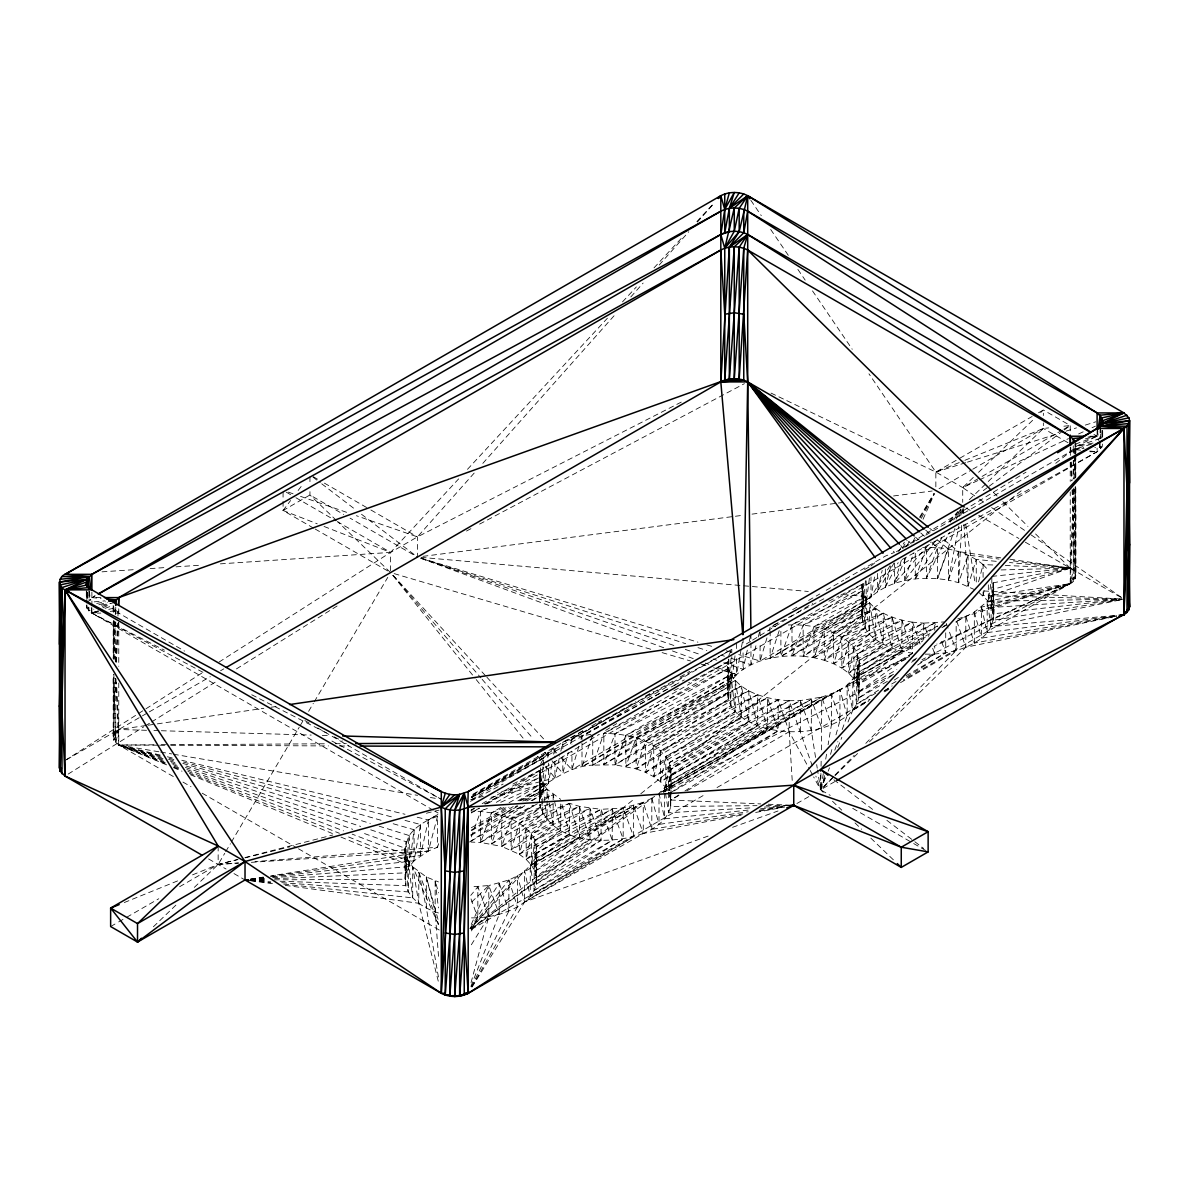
<?xml version="1.0" encoding="UTF-8"?>
<svg xmlns="http://www.w3.org/2000/svg" width="1189" height="1189" viewBox="0 0 1189 1189"><rect width="100%" height="100%" fill="white"/><g stroke="black" fill="none" stroke-linecap="round" stroke-linejoin="round"><path stroke-width="0.75" stroke-dasharray="5 3.75" d="M113.327 658.647L113.683 620.628M113.772 611.577L113.817 606.137L113.847 611.859M173.326 776.521L118.766 745.027L113.847 740.108L113.772 677.522M1075.361 486.673L1073.251 570.393L1070.234 583.636L903.254 680.034M1075.451 477.384L1075.688 455.119M1075.703 453.262L1075.792 443.973L1097.105 436.214L1100.122 438.488L1100.761 431.622M820.93 773.489L820.618 789.823L823.264 792.364M821.064 766.221L821.198 758.968M821.376 749.887L821.777 697.066L831.408 693.811L908.857 657.933M86.5 598.394L86.678 591.438M114.114 659.196L115.14 622.129M115.333 614.713L115.541 607.297M115.392 678.8L113.208 737.269L118.766 729.496L116.522 682.204M1073.741 488.159L1070.234 568.119C1077.219 570.988 1077.219 580.767 1070.234 583.636L921.965 659.687M1074.009 479.122L1074.707 455.61M1074.767 453.797L1075.034 444.76M438.459 912.974C424.755 908.604 410.309 900.162 405.761 885.656C405.999 869.337 402.06 850.64 409.269 835.57C416.12 825.315 427.832 820.484 438.042 814.376L428.426 819.934L415.823 816.888M542.927 766.846L539.434 801.624L540.505 767.752M728.649 659.122C730.091 676.303 721.619 697.497 735.248 711.646C743.928 720.593 755.669 725.662 767.559 728.768C794.222 734.698 824.631 732.469 847.148 715.763C854.341 709.818 859.989 701.064 859.097 691.389C858.28 674.876 863.942 654.039 848.708 642.164C832.032 628.387 809.427 624.121 788.292 624.998M862.976 583.323C862.575 602.229 856.273 627.287 875.699 639.474C886.518 647.217 899.493 651.245 912.543 653.207L912.543 622.174C891.75 619.083 863.467 609.006 861.966 584.379L840.445 595.288M1102.129 437.73L1102.352 430.923M471.453 917.893C490.136 917.849 509.546 913.479 524.617 901.975L643.264 833.474C655.243 828.391 667.668 819.934 670.715 806.469C670.269 791.904 672.736 776.803 669.303 762.61C657.16 739.484 627.792 733.717 603.849 733.405L592.746 765.121C563.66 766.504 542.868 788.619 518.538 801.386L547.103 789.228L560.718 799.394M925.191 654.143C944.898 654.44 965.587 650.368 981.534 638.166C999.771 624.507 993.068 599.122 992.652 579.578M1009.877 559.202L1070.234 568.119L993.246 589.224L991.121 595.54L987.182 601.575L991.121 626.588L1122.193 599.524L993.246 620.257L993.484 582.773L1070.234 568.119L1034.534 532.925M115.913 662.139L117.622 623.422M117.949 616.036L118.276 608.664M116.448 662.243L118.335 622.219M974.891 589.789L958.661 582.655L961.752 524.29M962.332 513.351L962.525 509.695M669.541 790.12L670.953 768.986L789.199 700.707L800.36 700.574L821.777 697.066L831.408 724.844L828.109 744.7M978.993 592.553L988.327 601.307L991.819 607.43L1122.148 599.271L993.484 613.806L991.819 607.43L993.484 582.773M87.243 598.825L87.793 591.409M274.451 879.845L405.048 879.221L409.269 835.57L379.157 826.177M543.076 765.077L543.655 757.988L553.628 747.955M731.072 658.23L727.579 693.009L614.995 764.839L592.746 765.121L592.746 735.902M865.458 580.633L861.966 615.426L803.14 656.224C779.954 654.678 754.465 658.528 736.615 674.579L582.001 766.875L582.001 741.312M89.086 598.052L89.948 590.755M274.674 878.671L406.222 872.8L409.269 866.603L414.084 829.744L392.742 823.62M546.643 766.206L543.655 789.02L540.609 795.218L531.334 801.327M547.787 757.423L548.471 752.161L471.647 795.53M735.01 655.823L731.8 680.39L728.753 686.603L603.849 764.438L603.849 733.405L727.579 661.976L730.863 705.716L636.13 768.867L614.995 764.839L614.995 733.806L728.277 668.411C737.165 692.414 766.281 699.325 789.199 700.707L812.28 765.85M869.397 578.24L866.187 602.808L863.14 609.006L791.993 655.808L791.993 624.775L861.966 584.379L862.664 621.847L814.004 657.71L803.14 656.224L803.14 625.191L862.664 590.814L865.25 628.119L824.274 660.252L814.004 657.71L814.004 626.677L865.25 597.086L869.635 634.049L833.652 663.744L824.274 660.252L824.274 629.204L869.635 603.016L875.699 639.474L841.871 668.099L833.652 663.744L833.652 632.711L875.699 608.441L883.249 644.215L848.708 673.197L841.871 668.099L841.871 637.066L883.249 613.182L892.077 648.168L853.94 678.889L857.432 685.013L859.097 691.389L896.848 669.6M983.095 591.959L983.095 595.615L1122.134 599.107L988.327 601.307L991.076 581.733M1055.728 463.294L1073.251 449.472L1075.153 446.826L1097.105 436.214L1097.863 430.968M823.323 773.578L820.618 789.823L830.249 795.382M825.716 759.132L826.92 751.924M272.712 877.735L409.269 866.603L414.084 860.791L420.534 824.482L404.364 820.232M525.048 800.732L543.655 789.02L548.471 783.194L552.335 761.421M553.628 754.153L554.921 746.9L554.921 754.198M741.133 649.164L736.615 674.579L731.8 680.39L592.746 765.121L728.753 686.603L728.753 659.211M741.446 647.351L743.066 638.285L743.066 645.582M874.539 577.022L871.002 596.982L866.187 602.808L780.891 656.491L780.891 627.287M405.048 879.221L405.048 848.188L406.222 841.767L369.422 829.387M770.145 630.869L770.145 658.245L871.002 596.982C891.795 578.657 921.995 575.744 948.391 580.128L958.869 525.924M960.965 515.09L962.02 509.665M983.095 595.615L984.21 590.19M270.616 876.412L420.534 855.53L428.426 819.934L437.552 816.204L437.552 847.237L428.426 850.967L414.084 860.791L272.593 876.858M559.261 758.359L554.921 777.933L497.597 792.662M560.836 751.24L562.813 742.337L569.249 738.681L471.661 794.965M723.804 662.674L743.066 669.318L747.792 647.96M749.382 640.841L750.556 635.506M894.128 562.813L877.452 591.721L882.179 570.363M146.529 730.299L118.766 729.496L113.847 740.108L113.847 674.148L115.749 742.753L118.766 729.496L146.306 725.483M437.552 816.204L428.426 850.967L270.706 875.921M551.978 760.737L562.813 773.37L568.283 752.518M570.571 743.838L571.939 738.622L635.892 701.688M731.547 658.483L750.958 664.755L756.427 643.903M758.255 636.947L760.068 629.992L760.068 635.476M885.344 568.907L885.344 587.173L890.814 566.306M978.547 581.867L983.095 564.582C966.419 550.804 943.813 546.524 922.679 547.416M471.052 982.604L488.798 916.6L488.798 885.552L508.877 880.023L517.423 875.862L643.264 802.426L655.094 796.585M824.586 775.644L820.618 789.823L835.064 781.47M830.531 754.361L832.018 749.055M835.986 734.876L839.939 720.683L839.939 689.65L922.501 641.213M438.607 843.685L437.552 847.237L255.026 861.579M578.82 746.514L571.939 769.655L560.673 757.423M580.945 739.395L582.001 735.842L731.8 649.357L731.8 654.842M766.964 637.899L760.068 661.025L738.77 654.574M769.09 630.779L770.145 627.212M901.351 560.301L894.455 583.442L931.032 541.991M963.922 524.26L968.039 586.147L976.258 559.484L996.531 561.342M592.181 735.813L582.001 766.875L731.8 680.39L731.8 656.655M779.196 630.646L770.145 658.245L866.187 602.808L866.187 580.901M935.342 541.158L904.532 580.663L913.583 553.048M815.55 757.393L811.329 730.388L800.36 700.574L670.715 775.421L668.59 781.753L664.651 787.787L659.003 793.345L659.003 824.378L748.223 811.775M937.006 539.613L948.391 549.095L948.391 580.128L958.661 582.655L968.039 555.114L999.057 559.068M931.938 542.734L937.526 547.594L937.526 578.642L954.916 528.525M959.122 516.427L961.515 509.501M915.277 553.346L915.277 578.909L926.38 547.193L926.38 578.226L949.506 532.3M824.943 777.755L820.618 789.823L813.648 776.907M834.812 750.2L837.888 741.594M842.213 729.541L847.148 715.763L847.148 684.73C854.341 678.785 859.989 670.031 859.097 660.356L923.585 623.125L943.888 621.966M948.391 580.128L958.661 551.622L941.316 537.681M471.32 836.922L480.609 811.403L485.305 808.683M926.38 578.226L937.526 547.594M937.526 578.642L948.391 549.095M470.874 986.439L499.246 914.311L499.246 883.278L469.179 929.679M825.419 777.963L820.618 789.823L815.862 776.12M828.153 771.185L829.521 767.797M837.74 747.465L841.842 737.299M847.995 722.065L852.795 710.205L852.795 679.172L929.129 635.089M905.75 558.102L894.455 583.442L894.455 563.363M913.271 541.218L914.772 537.829M923.05 519.251L934.331 493.911M471.23 924.462L488.798 885.552L471.453 886.86M471.483 930.942L477.844 917.819L477.844 886.786L470.77 895.391M540.609 764.185L543.655 757.988L471.305 797.685M728.753 655.555L731.8 649.357L571.939 738.622L562.813 742.337L562.813 749.65M471.439 986.721L508.877 911.056L508.877 880.023L471.572 926.959M956.119 519.177L961.069 509.338M885.344 587.173L898.185 562.605M906.746 546.227L910.165 539.672M921.297 518.374L934.123 493.807M471.825 986.9L517.423 906.895L517.423 875.862L470.636 928.46M902.481 548.352L907.103 540.326M920.078 517.839L933.989 493.747M194.357 887.366L218.152 864.462L224.751 853.301M225.687 851.71L230.398 843.729M231.335 842.139L299.182 727.296M300.133 725.691L302.957 720.906M308.605 711.349L313.316 703.368M314.268 701.778L387.763 577.364M890.071 565.682L871.002 596.982L760.068 661.025L760.068 642.773M898.646 551.592L904.368 542.199M919.632 517.141L933.93 493.658M471.349 944.765L488.798 916.6L477.844 886.786M472.063 987.004L524.617 901.975C531.81 896.03 537.458 887.276 536.566 877.601C534.827 863.288 540.936 846.598 531.409 834.069C516.918 816.62 492.766 811.374 471.052 811.047M915.277 578.909L942.535 537.056M953.637 520.009L960.697 509.145M1075.792 487.951L1075.792 575.877L1070.234 583.636L934.078 646.326M313.569 528.109L283.071 510.497L290.606 500.51M298.127 490.507L302.422 484.8M950.174 522.149L958.156 511.909M949.312 521.258L957.844 511.582M474.188 473.073L417.458 536.878L390.587 552.395L216.844 663.462M482.823 463.368L616.006 313.584M630.809 296.938L643.13 283.071M659.167 265.043L688.758 231.751M697.393 222.046L713.43 204.018M390.587 570.735L390.587 552.395L458.657 478.87M467.47 469.343L607.386 318.221M622.516 301.887L636.368 286.921M654.024 267.852L683.006 236.537M696.873 221.57L713.266 203.869M470.681 928.55L524.617 870.942C531.81 864.983 537.458 856.243 536.566 846.568L601.054 809.337L623.185 807.97L643.264 802.426L651.81 829.313L742.798 813.945M833.534 776.551L820.618 789.823L817.527 770.011M834.827 775.228L854.192 755.327M865.8 743.378L956.164 650.517L956.164 621.312M86.975 602.526L95.105 595.748L88.878 599.88M487.475 803.705L1097.105 451.731L1102.025 446.826L1102.679 443.973L1099.216 444.627M1075.153 486.94L1075.153 578.716L1070.234 583.636L936.709 644.141M957.725 620.717L974.326 612.067L987.182 601.575L1070.234 583.636L1075.153 573.039L1075.569 487.653M857.581 753.529L820.618 789.823L820.618 769.64M869.456 741.862L965.795 647.262L1116.709 616.17M153.381 926.796L177.176 903.893M973.301 477.413L962.718 487.594L962.718 502.353M978.577 472.33L1034.103 418.9M1040.702 412.538L1043.348 409.997L1070.234 425.513L1070.234 434.743M969.332 499.692L1043.348 428.471L1048.728 427.877M471.647 902.05L488.798 885.552L499.246 914.311M871.002 565.949L877.452 560.688M471.082 928.921L635.015 798.354M640.812 793.732L1023.803 488.709M902.094 559.514L1097.105 451.731L1102.025 446.826L1094.831 447.48M983.333 490.611L987.762 487.297M989.233 486.197L1062.862 431.027M1064.333 429.928L1070.234 425.513L1061.272 426.494M539.791 804.849C552.082 845.022 610.447 845.394 643.264 833.474L643.264 802.426L471.171 929.025L654.678 796.303M863.14 583.457L863.14 609.006L780.891 656.491L791.993 624.775L862.664 590.814L862.664 621.847L803.14 656.224L814.004 626.677L869.635 603.016L869.635 634.049L824.274 660.252L833.652 632.711L883.249 613.182L883.249 644.215L841.871 668.099L848.708 642.164L901.946 620.153L912.543 653.207L859.097 691.389L858.859 666.806L934.747 622.991L936.575 627.955M533.4 805.815L480.609 842.436L471.052 842.08M891.973 675.486L858.859 697.839L856.734 673.137L937.764 626.35M911.547 662.288L916.065 659.241M670.834 792.632L767.559 728.768L767.559 697.735L660.564 750.794L653.742 776.729L660.564 781.827L665.795 787.519L669.303 793.643M469.462 842.02L525.152 805.399M678.726 794.995L670.953 800.019L669.704 795.233M684.938 790.982L778.156 730.789L778.156 699.756L665.795 756.486L660.564 781.827L757.69 725.751L757.69 694.718L653.742 745.696L645.508 772.36L653.742 776.729L748.862 721.812L748.862 690.764L645.508 741.327L636.13 768.867L645.508 772.36L741.312 717.056L741.312 686.023L636.13 737.834L625.86 766.34L730.863 705.716L730.863 674.683L614.995 733.806L603.849 764.438L727.579 693.009L727.579 661.976L688.594 682.828M878.582 690.125L856.734 704.17L852.795 679.172L923.823 639.608M894.187 680.093L898.869 677.091M917.596 665.052L934.747 654.024L934.747 646.712M65.023 760.544L137.017 714.5M138.578 713.504L204.33 671.473M470.77 834.901L517.289 805.607M68.159 774.084L143.661 726.91M145.236 725.929L149.948 722.971M151.523 721.991L217.572 680.702M236.448 668.902L337.111 605.989M909.674 656.387L847.148 684.73L852.795 710.205L870.11 699.504M884.289 690.735L892.166 685.875M906.345 677.121L945.716 652.791L945.716 632.711M479.241 808.044L471.334 812.904L479.435 808.342M485.558 804.165L599.33 734.267M605.662 730.388L616.719 723.596M746.291 643.977L751.032 641.064M752.622 640.098L812.667 603.209M896.417 551.755L1026.003 472.152M471.26 830.1L509.07 807.123M283.071 501.327L283.071 510.497L309.957 494.981L343.651 514.436M66.614 759.608L147.674 712.82M149.279 711.899L210.29 676.675M220.589 670.715L223.8 668.872M110.636 926.543L117.057 922.827M118.662 921.906L125.083 918.205M126.688 917.269L158.776 898.75M179.643 886.697L218.152 864.462L237.859 859.409M771.007 393.083L935.847 472.063L958.304 459.103M959.909 458.166L1032.126 416.477M1038.532 412.776L1043.348 409.997L1043.348 415.541M939.057 488.679L971.145 470.16M972.751 469.224L1043.348 428.471L1070.234 443.987M1062.208 430.15L962.718 487.594L935.847 472.063L868.951 373.807M1063.813 429.229L1070.234 425.513M570.794 737.73L585.151 729.452M792.587 609.689L797.388 606.91M808.594 600.445L819.801 593.965M826.206 590.264L843.818 580.098M845.424 579.177L885.344 556.125L894.455 552.409L892.047 549.615M471.305 796.719L548.471 752.161L548.471 755.818M645.478 696.159L653.474 691.537M471.394 797.477L673.673 680.688M680.093 676.972L689.739 671.413M904.859 547.208L914.504 541.649M916.11 540.727L919.32 538.87M925.741 535.154L1070.234 451.731L1077.397 451.731M471.632 799.558L543.655 757.988L543.655 765.285M778.156 622.59L771.75 626.291L825.612 597.844M471.052 810.066L474.233 808.238M482.184 803.645L539.434 770.591L542.719 814.331L501.743 846.449L480.609 842.436L480.609 811.403L487.327 808.357M496.274 802.352L540.148 777.026L542.719 783.298L547.103 789.228L553.167 825.686L519.355 854.311L501.743 846.449L501.743 815.416L518.954 805.488M501.089 807.346L491.473 812.89L480.609 842.436L540.148 808.059L540.148 804.418L540.148 808.059L491.473 843.922L491.473 812.89L504.968 807.153M509.085 802.724L542.719 783.298L545.023 802.664M471.305 827.752L506.677 807.331M517.928 800.836L548.471 783.194L548.471 763.115M471.632 830.606L513.247 806.573M522.848 801.029L543.655 789.02L543.655 767.113M526.772 800.97L547.103 789.228L547.103 820.261L511.121 849.957L511.121 818.909L537.591 803.63M471.022 835.406L523.219 805.265M531.126 800.702L540.609 795.218L540.609 767.841M471.052 841.099L533.073 805.295M543.819 800.034L553.167 794.638L560.718 830.427L526.177 859.409L519.355 854.311L519.355 823.278L552.766 803.987M741.163 815.164L643.264 833.474L633.633 805.696L530.264 865.369L534.203 890.383L612.231 840.237L601.054 809.337L579.415 806.365L569.546 803.333L526.177 828.376L519.355 854.311L560.718 830.427L560.718 803.051M941.851 627.747L946.622 624.998M956.179 621.773L965.795 616.229L1070.234 583.636L1073.251 515.417L1072.047 489.942M651.81 829.313L651.81 798.28L655.02 796.422M663.061 791.785L839.939 689.65L847.148 715.763M674.104 790.863L778.156 730.789L767.559 697.735L665.795 756.486L665.795 787.519L767.559 728.768L757.69 694.718L660.564 750.794L660.564 781.827L748.862 721.812L741.312 686.023L645.508 741.327L645.508 772.36L735.248 711.646L735.248 680.613L625.86 735.307L614.995 764.839L728.277 699.444L728.277 668.411L603.849 733.405M912.543 653.207L857.432 685.013L857.432 653.98L912.543 622.174L923.585 623.125L928.55 636.858M678.934 795.411L670.953 800.019L760.752 803.913M686.93 790.789L789.199 731.74L789.199 700.707L669.303 762.61L665.795 787.519L757.69 725.751L748.862 690.764L653.742 745.696L653.742 776.729L741.312 717.056L735.248 680.613L636.13 737.834L636.13 768.867L735.248 711.646L730.863 674.683L625.86 735.307L625.86 766.34L728.277 699.444L727.579 661.976M912.572 660.519L917.299 657.785M887.321 681.401L858.859 697.839L858.859 666.806L937.526 626.009M920.524 662.243L934.747 654.024L932.265 647.158M875.803 693.157L856.734 704.17L856.734 673.137L931.715 632.682M891.691 683.987L896.461 681.238M905.988 675.724L945.716 652.791L940.841 639.548M471.394 929.382L705.79 794.044M717.026 787.564L869.545 699.504M883.992 691.166L890.412 687.45M852.795 710.205L868.698 701.02M884.601 691.835L889.372 689.085M900.504 682.649L956.164 650.517L948.792 630.215M796.912 803.511L809.56 796.199M839.939 689.65L660.608 792.424L831.408 693.811L839.939 720.683M570.854 737.774L585.345 729.541M591.78 725.87L596.61 723.135M598.216 722.213L601.441 720.385M864.596 569.561L869.397 566.856M643.264 802.426L530.264 865.369L530.264 896.417L633.633 836.729L633.633 805.696L534.203 859.35L534.203 890.383L623.185 839.003L623.185 807.97L536.328 853.018L536.328 884.051L612.231 840.237L612.231 809.189L536.566 846.568L534.916 871.225L536.566 877.601L601.054 840.37L601.054 809.337L534.916 840.192L531.409 865.102L534.916 871.225L590.012 839.419L590.012 808.371L531.409 834.069L526.177 859.409L531.409 865.102L579.415 837.398L579.415 806.365L526.177 828.376L526.177 859.409L569.546 834.366L569.546 803.333L519.355 823.278L511.121 849.957L553.167 825.686L553.167 794.638L541.158 799.498M471.424 797.537L668.069 688.862M674.564 685.265L684.314 679.87M675.545 684.671L582.001 735.842L571.939 738.622L571.939 744.091M943.13 626.514L946.385 624.76M670.715 775.421L811.329 699.355L821.777 728.114M673.97 690.646L678.845 688.03M466.504 531.037L473.044 527.574M479.583 524.111L744.433 383.646M470.458 801.327L503.096 784.056M663.328 792.364L893.965 674.059M681.252 402.12L417.458 536.878L356.373 515.714M828.867 601.144L838.795 596.12M512.964 784.012L539.434 770.591L540.044 802.709M86.321 605.364L86.975 608.203L91.895 613.123L96.606 610.849M102.878 607.817L110.711 604.042M471.112 810.199L474.396 808.624M484.265 803.883L540.148 777.026L540.148 802.59M977.834 480.594L962.718 487.594L977.938 498.117M979.513 479.806L1068.554 438.607M1078.631 433.94L1085.349 430.834M1092.067 427.713L1095.426 426.167M500.762 802.278L542.719 783.298L542.719 814.331L491.473 843.922L501.743 815.416L525.746 805.726M935.847 486.836L935.847 472.063L963.149 460.99M964.859 460.306L1043.348 428.471L1043.348 422.927M124.295 902.54L178.9 880.38M192.559 874.851L218.152 864.462L237.904 859.602M548.753 804.106L511.121 818.909L501.743 846.449L547.103 820.261L545.231 804.418M91.241 607.638L91.895 613.123L98.449 610.73M105.004 608.352L113.208 605.364L113.208 612.692M708.109 836.075L524.617 901.975L517.423 875.862M732.587 827.291L778.022 810.987M957.769 618.934L965.795 616.229L974.326 643.1L1116.679 616.065M88.595 607.148L88.878 610.849L93.872 609.184M102.195 606.405L113.847 602.526M1100.122 438.488L1075.153 446.826L1075.198 452.385M935.847 472.063L965.736 462.67M967.489 462.12L1058.923 433.391M1065.953 431.176L1076.506 427.862M1085.304 425.097L1095.857 421.783M974.326 643.1L974.326 612.067L1070.234 583.636L1070.234 491.949M98.821 604.77L107.292 602.318M1073.355 453.083L1073.251 449.472L1091.874 444.077M1116.679 615.872L981.534 638.166L981.534 607.133L1070.234 583.636L991.121 595.54L991.121 626.588L1120.291 615.01M245.023 857.566L332.801 835.005M470.725 799.573L483.269 796.348M245.083 857.849L289.953 846.806M426.39 813.231L438.964 810.14M491.027 797.329L548.471 783.194M91.895 607.742L91.895 613.123L98.657 611.607M108.779 609.333L113.847 608.203L118.766 613.123L184.563 651.096M1085.289 438.875L1097.105 436.214L1093.984 434.208M101.303 605.171L110.265 603.284M1093.063 443.036L1075.153 446.826L1075.792 443.973L1075.792 453.143M755.669 812.459L784.681 807.034M96.71 603.418L105.36 601.812M1080.593 450.17L1073.251 449.472L1083.64 447.525M759.177 811.18L784.651 806.87M771.943 626.93L775.525 626.335M590.963 734.371L582.001 735.842L582.001 739.484M250.522 879.117L263.363 877.081M148.149 725.216L155.491 724.131M157.334 723.863L263.824 708.302M271.166 707.232L278.508 706.162M759.147 810.229L784.636 806.618M250.507 879.221L263.304 877.437M981.534 607.133L987.182 632.607L1116.694 615.634M422.972 556.348L742.828 515.298M752.028 514.124L836.58 503.274M838.423 503.036L843.937 502.323M893.563 495.962L932.161 491.012M250.537 879.355L263.408 877.898M991.819 576.397L1070.234 568.119L1010.011 560.465M659.003 793.345L664.651 818.82L751.329 809.768M760.544 808.802L784.532 806.291M1087.935 437.091L1097.105 436.214L1093.895 434.371M433.286 810.214L91.895 613.123L99.237 612.424M110.25 611.369L115.749 610.849M1073.251 449.472L1084.041 448.476M94.169 601.857L104.959 600.861M250.567 879.533L265.325 878.329M218.152 846.003L218.152 864.462L238.424 862.872M102.016 571.835L133.465 569.709M150.111 568.595L166.757 567.465M176.002 566.841L200.049 565.221M220.396 563.854L390.587 552.395L337.631 521.822M218.152 864.462L238.439 863.169M251.355 862.337L428.426 850.967L428.426 819.934M665.498 793.152L668.59 812.786L753.261 807.747M764.304 807.093L784.547 805.889M250.582 879.741L265.415 879.072M1001.064 569.932L1070.234 568.119L991.121 595.54L993.246 620.257M669.496 792.35L670.715 806.469L757.021 805.666M766.206 805.592L791.904 805.354M153.931 744.804L118.766 745.027L115.749 676.794L115.749 742.753M161.332 744.76L168.719 744.715M170.577 744.715L327.837 743.764M335.239 743.72L346.341 743.645M250.552 879.964L267.094 879.875M1089.941 436.214L1097.105 436.214M1089.941 451.731L1097.105 451.731L1097.105 448.164M100.857 597.606L91.895 597.606L101.065 598.483M202.918 672.29L91.895 613.123L100.857 613.123M115.184 613.123L118.766 613.123M157.751 745.191L118.766 745.027L118.766 683.066M159.608 745.191L168.883 745.235M170.74 745.25L328.491 745.919M339.623 745.979L348.912 746.008M153.931 730.522L159.475 730.685M161.332 730.73L311.191 735.07M322.293 735.382L329.695 735.605M250.567 880.187L267.198 880.767M280.128 881.227L405.761 885.656L405.048 848.188L361.411 832.449M983.095 577.364L983.095 564.582L994.212 565.028M1005.344 565.488L1070.234 568.119L1009.431 562.531M768.094 804.225L791.919 805.25M983.645 590.948L1122.134 599.048M250.537 880.38L270.72 881.866M281.734 882.669L408.332 891.928L408.332 860.881L405.761 854.609L352.167 834.143M421.159 557.373L808.312 591.468M843.343 594.559L871.002 596.982L871.002 576.903M1089.763 451.032L1097.105 451.731M250.552 880.573L270.824 882.728M283.725 884.111L412.717 897.858L412.717 866.811L408.332 860.881L346.296 836.06M250.507 880.722L272.459 883.665M285.271 885.374L418.781 903.268L438.592 982.5M1000.722 557.849L958.661 551.622L958.661 582.655M158.865 751.775L118.766 745.027L166.623 764.854M160.678 752.072L171.617 753.915M173.431 754.227L417.607 795.337M430.373 797.492L437.656 798.711M160.173 755.045L118.766 745.027L167.04 764.334M167.381 756.784L174.575 758.523M181.783 760.261L405.018 814.272M160.084 755.907L118.766 745.027L167.173 763.501M169.061 758.27L176.254 760.157M183.433 762.045L393.589 817.393M161.466 757.274L118.766 745.027L164.156 761.376M168.585 759.31L175.704 761.361M182.809 763.397L382.055 820.559M394.139 573.618L651.438 649.462M662.08 652.612L690.482 660.98M701.124 664.116L706.444 665.677M713.549 667.772L736.615 674.579L736.615 656.313M421.01 558.131L697.943 642.179M706.816 644.869L713.92 647.024M726.345 650.799L731.666 652.419M340.946 837.071L412.717 866.811L426.331 876.977L438.459 881.926M163.056 758.82L118.766 745.027L164.35 760.366M170.146 761.034L177.22 763.234M186.079 765.998L370.299 823.427M663.759 647.752L420.936 558.325L685.667 643.665M698.017 647.663L706.846 650.502M720.965 655.065L724.487 656.209M171.35 762.714L178.365 765.077M185.38 767.44L360.653 826.429M420.965 558.265L676.541 646.385M685.295 649.402L699.295 654.218M713.296 659.048L716.804 660.267M288.318 492.127L293.549 493.94M300.535 496.363L347.649 512.682M172.881 764.527L178.127 766.415M186.851 769.551L352.672 829.313M672.439 650.948L693.246 658.602M705.389 663.076L708.867 664.354M717.532 667.549L736.615 674.579L571.939 769.655L571.939 751.403M174.099 766.147L181.01 768.793M187.921 771.423L343.517 830.843M283.071 510.497L317.21 523.799M324.032 526.459L390.587 552.395M173.921 767.083L180.817 769.848M189.437 773.296L339.4 833.296M173.46 767.678L182.006 771.215M190.552 774.767L332.4 833.534M91.895 613.123L164.409 650.16M251.756 694.762L327.584 733.494M334.168 736.853L342.417 741.059M331.909 741.029L441.297 799.335L317.745 727.995M965.914 507.896L970.744 510.69M978.681 515.268L1018.884 538.483M1025.304 542.184L1123.977 599.152M313.168 476.655L317.983 479.435M324.404 483.135L369.333 509.085M370.923 510.007L417.458 536.878L417.458 557.061L350.071 518.151M852.721 808.342L912.082 842.629M913.687 843.551L926.528 850.967M286.281 492.172L294.307 496.809M295.912 497.73L336.026 520.886M315.174 529.031L390.587 572.578L337.721 521.689M304.904 720.579L311.325 724.294M434.892 811.151L438.087 812.994M182.957 782.08L190.983 786.717M202.204 793.197L296.878 847.846M298.484 848.783L441.297 931.225M208.58 858.934L226.059 869.025M233.965 873.588L245.023 879.979M979.454 499.172L984.016 502.323M991.626 507.584L1025.096 530.74M1031.175 534.946L1122.461 598.097M833.875 779.776L873.647 810.199M886.89 820.336L913.405 840.623M914.876 841.753L923.719 848.5M312.9 477.057L320.257 482.689M321.743 483.819L355.615 509.724M361.501 514.243L417.458 557.061M929.753 528.377L932.652 530.695M925.622 530.116L928.46 532.494M920.776 532.984L924.968 536.64M915.56 537.175L918.265 539.672M832.523 801.267L841.767 810.17M854.995 822.892L861.594 829.253M870.853 838.156L894.648 861.044M336.398 520.425L309.957 494.981L309.957 491.31M993.558 492.499L997.526 496.422M1002.817 501.624L1027.935 526.4M908.678 541.337L911.324 543.953M900.742 545.573L903.268 548.278M983.095 564.582L988.327 570.274M393.083 575.298L485.632 675.872M486.881 677.225L544.413 739.751M553.167 749.263L559.424 756.055M392.994 575.387L480.921 677.893M482.125 679.291L532.702 738.265M544.755 752.31L550.775 759.34M392.905 575.461L475.065 678.146M476.224 679.588L523.68 738.889M537.562 756.249L544.503 764.913M545.662 766.37L554.921 777.933L554.921 756.026M750.839 200.302L761.287 215.655M770.695 229.477L788.47 255.576M797.878 269.398L805.191 280.143M812.503 290.889L852.231 349.239M669.303 789.986L669.303 762.61L778.156 699.756L789.199 731.74L809.278 768.852M810.155 770.457L812.771 775.302M438.295 924.447L412.717 866.811L418.781 903.268L418.781 872.236L438.652 924.284M946.325 623.452L948.168 628.535M471.022 898.929L477.844 917.819M956.759 621.223L965.795 647.262L965.795 616.229M499.246 883.278L508.877 911.056M920.108 644.052L912.543 622.174L853.94 647.856L848.708 673.197L853.94 678.889L901.946 651.186L901.946 620.153L853.94 647.856L853.94 678.889L857.432 653.98L923.585 623.125L923.585 641.376M508.877 880.023L517.423 906.895M569.546 803.333L579.415 837.398L534.916 871.225L534.916 840.192L590.012 808.371L601.054 840.37L536.328 884.051L534.203 859.35L623.185 807.97L633.633 836.729L524.617 901.975L524.617 870.942L530.264 896.417L623.185 839.003L612.231 809.189L536.328 853.018L536.566 877.601L590.012 839.419L579.415 806.365L531.409 834.069L531.409 865.102L569.546 834.366L561.594 802.887M438.518 956.328L435.159 911.963L435.159 880.93L438.622 892.85M974.326 612.067L981.534 638.166M651.81 798.28L659.003 824.378M438.429 976.972L426.331 908.01L426.331 876.977L438.399 920.732M426.331 876.977L435.159 911.963M418.781 872.236L426.331 908.01M963.001 507.852L964.16 515.03M965.602 524.022L975.114 583.323M665.216 791.354L664.651 787.787L821.777 697.066L668.59 781.753L668.59 790.878M816.68 764.601L817.244 768.198M1097.358 430.21L1098.874 440.718M1099.126 442.471L1100.122 449.472L1100.122 440.51M435.159 880.93L438.444 907.876M408.332 860.881L412.717 897.858M89.309 591.215L90.379 600.341M1100.286 427.906L1101.237 438.221M669.348 790.581L668.59 781.753L811.329 699.355L811.329 730.388M87.51 592.33L88.06 599.732M405.761 854.609L408.332 891.928M962.956 509.695L963.209 513.336M789.199 731.74L792.275 781.411M1070.234 451.731L1070.397 455.372M1070.754 462.655L1071.616 480.846M1070.724 447.287L1071.051 454.659M1071.378 462.031L1072.181 480.475M1072.597 489.69L1073.251 504.448L1075.792 509.932L1075.792 575.877M1102.248 430.359L1102.456 437.166M1073.578 460.321L1074.113 478.409M1074.44 489.259L1075.153 512.771L1073.251 515.417L1075.153 578.716M113.847 608.203L113.951 611.904M114.218 621.178L115.333 661.961M86.544 590.784L86.842 602.972M86.886 604.725L86.975 608.203L86.975 604.621M405.048 848.188L405.761 885.656M1075.287 459.816L1075.451 476.521M993.246 589.224L993.484 613.806M113.223 607.178L113.267 612.603M113.356 621.654L113.698 657.859M113.267 678.547L113.847 740.108M1102.679 431.444L1102.679 436.824M1102.025 430.403L1102.025 437.552M1100.122 427.981L1100.122 438.726M1097.105 430.255L1097.105 439.202M1075.792 454.971L1075.792 476.952M1075.153 441.134L1075.153 454.153M1075.153 455.788L1075.153 477.963M1073.251 445.816L1073.251 453.143M1073.251 460.455L1073.251 478.795M1073.251 489.764L1073.251 581.362M1070.234 447.361L1070.234 455.446M1070.234 462.224L1070.234 481.456M991.819 578.226L991.819 607.43M988.327 584.884L988.327 601.307M987.182 601.575L987.182 632.607M976.258 559.484L976.258 583.219M968.039 555.114L968.039 586.147M934.747 630.289L934.747 622.991L859.097 660.356L857.432 685.013L901.946 651.186L892.077 617.121L841.871 637.066L833.652 663.744L875.699 639.474L875.699 608.441L824.274 629.204L814.004 657.71L865.25 628.119L865.25 597.086L803.14 625.191L791.993 655.808L861.966 615.426L861.966 584.379M904.532 558.756L904.532 580.663M877.452 573.47L877.452 591.721M831.408 724.844L831.408 693.811L664.651 787.787L664.651 791.443M800.36 731.607L800.36 700.574L670.953 768.986L670.715 806.469M750.958 633.722L750.958 641.02M750.958 642.848L750.958 664.755M743.066 652.88L743.066 669.318M736.615 643.546L736.615 649.016M668.59 792.706L668.59 812.786M664.651 793.271L664.651 818.82M562.813 756.947L562.813 773.37M539.434 770.591L539.434 801.624M420.534 824.482L420.534 855.53M414.084 829.744L414.084 860.791M409.269 835.57L409.269 866.603M406.222 841.767L406.222 872.8M309.957 476.64L309.957 483.982M283.071 492.157L283.071 499.499M118.766 608.753L118.766 616.184M118.766 622.412L118.766 666.345M115.749 607.207L115.749 614.535M115.749 621.832L115.749 662.154M113.847 620.836L113.847 659.315M113.208 621.847L113.208 658.483M113.208 678.637L113.208 737.269M91.895 592.226L91.895 605.959M88.878 590.918L88.878 598.32M88.878 607.267L88.878 610.849M86.975 591.78L86.975 602.823M86.321 591.037L86.321 598.201M115.749 731.77L113.847 734.416L118.766 729.496L115.749 731.77M892.077 617.121L848.708 642.164L848.708 673.197L892.077 648.168L892.077 617.121"/><path stroke-width="1.5" d="M742.739 634.584L720.816 381.907L720.816 195.695C729.08 191.444 739.439 191.444 747.703 195.695L1123.977 412.94L1128.896 417.859L1129.55 420.698L1129.55 606.91L1127.009 612.394L836.67 780.549M444.879 993.305L441.297 993.305L245.023 861.52L218.152 846.003L110.636 908.069L110.636 926.543L137.523 942.06L245.023 879.979L441.297 993.305C449.561 997.556 459.92 997.556 468.184 993.305L793.747 785.156L820.618 769.64L1123.977 614.668L1128.896 609.749L1129.55 544.844L1128.524 466.995M743.125 634.584L747.703 381.907L747.703 195.695L1097.105 412.94L1102.025 417.859L1102.679 424.28M113.847 602.526L118.766 597.606L724.755 380.168L724.755 248.263L720.816 234.501L724.755 209.472L720.816 195.695L65.023 574.332C58.023 577.2 58.023 586.965 65.023 589.848L60.104 771.141L65.023 776.06L202.204 855.263M86.797 586.207L86.975 579.251L91.895 574.332L720.816 211.211C729.08 206.96 739.439 206.96 747.703 211.211L1097.105 412.94L1123.977 412.94L1102.025 423.537L1097.105 428.456L1057.601 452.727M115.601 605.439L115.749 599.88L106.579 599.003M1120.35 615.426L1123.977 614.668L1128.896 485.617L1129.55 420.698L1102.025 423.537L1102.679 420.698L1123.977 412.94L1100.122 415.214L1098.116 429.214M86.975 586.4L86.975 579.251L61.991 587.574L59.45 706.221L60.104 771.141L61.501 768.109M1128.524 529.06L1129.55 606.91L1123.977 614.668L1120.335 615.278L1123.977 614.668L1127.009 488.263L1123.977 428.456L1100.122 426.182L1129.55 420.698L1127.009 426.182L1123.977 428.456L468.184 791.577L459.653 794.415L441.297 807.093L245.023 861.52L137.523 942.06L137.523 923.585L218.152 846.003L65.023 776.06L65.023 589.848L86.321 582.09L86.411 585.568L86.975 579.251L65.023 589.848L60.104 709.06L59.45 768.302L59.45 582.09L88.878 576.606L88.878 589.135M448.758 994.777L445.236 995.044L445.236 808.832L459.653 794.415L454.733 810.304L441.297 993.305L445.236 870.898L449.814 809.932L459.653 794.415C444.835 797.106 432.573 786.107 419.88 780.623M1102.515 425.811L1102.679 420.698M118.439 604.978L118.766 597.606L720.816 250.017C729.08 245.751 739.439 245.751 747.703 250.017L1070.234 436.214L1075.153 441.134M226.341 667.401L720.816 381.907L729.347 247.178L739.186 231.647L747.703 195.695L749.798 198.771M441.297 993.305L441.297 791.577L91.895 589.848L86.975 584.929L65.023 589.848L441.297 807.093C449.561 811.344 459.92 811.344 468.184 807.093L1123.977 428.456L820.618 769.64L928.133 831.706L928.133 851.889L901.262 847.222L793.747 805.339L468.184 993.305L454.733 996.516C459.578 928.237 466.623 860.004 468.184 791.577L1097.105 428.456L1123.977 428.456L1123.977 614.668L1120.335 615.159M720.816 211.211L65.023 574.332L91.895 574.332L720.816 234.501C729.08 230.235 739.439 230.235 747.703 234.501L743.764 248.263L734.267 378.697L720.816 381.907L747.703 381.907L964.324 506.975M928.312 527.217L747.703 381.907C739.38 377.463 729.229 377.953 720.816 381.907L739.186 379.068L747.703 250.017L990.913 489.898M464.245 808.832L449.814 996.144L453.485 995.579M1123.977 428.456L793.747 785.156L901.262 847.222L928.133 831.706L793.747 785.156L468.184 807.093L468.184 993.305L459.653 996.144L464.245 932.979L468.184 807.093L464.245 793.316L454.733 810.304L454.733 996.516M88.06 587.708L88.878 576.606L65.023 574.332L68.709 574.079M1084.561 436.214L1070.234 436.214L747.703 234.501L734.267 246.792L724.755 380.168L729.347 379.068L739.186 247.178L747.703 234.501L1090.699 432.514M445.236 995.044L459.653 809.932L464.245 793.316L464.245 995.044M1101.237 426.465L1102.025 417.859L1123.977 412.94M90.171 588.927L91.895 574.332L91.895 590.443M729.347 379.068L729.347 247.178L743.764 232.747L747.703 211.211L1090.863 432.202M747.703 195.695L734.267 208.001L724.755 248.263L739.186 231.647L739.186 208.372L747.703 195.695L729.347 208.372L724.755 232.747L724.755 193.956M724.755 248.263L734.267 231.275L739.186 208.372M61.991 649.64L59.45 644.156L60.104 584.929L86.975 579.251L59.45 582.09L60.505 715.986M60.104 703.383L59.45 706.221L61.991 711.706L65.023 776.06M729.347 192.856L724.755 209.472L734.267 192.484L729.347 208.372L729.347 231.647L720.816 234.501L98.33 593.891M445.236 793.316L441.297 807.093L445.236 870.898L454.733 872.369L464.245 870.898M1125.389 611.651L1123.977 614.668L1120.291 615.01M739.186 192.856L729.347 208.372L743.764 193.956M449.814 794.415L441.297 807.093L454.733 794.787M1127.009 550.329L1129.55 544.844L1128.896 542.006M718.364 198.474L720.816 195.695L718.305 198.429M141.476 938.24L137.523 942.06L110.636 908.069L119.168 904.606M729.347 247.178L747.703 234.501M88.878 587.574L65.023 589.848L245.023 861.52L137.523 923.585L110.636 908.069M928.133 851.889L901.262 867.405L793.747 805.339L790.061 805.548M98.39 594.01L720.816 250.017L724.755 314.223L734.267 312.752L743.764 314.223L747.703 381.907L750.883 628.164M786.761 807.851L793.747 805.339L793.747 785.156M1127.009 415.214L1102.025 423.537L1128.896 417.859M110.666 601.352L115.749 599.88L115.749 605.364M790.12 806.008L793.747 805.339L790.061 805.726M108.823 601.173L115.749 599.88L108.556 600.534M464.498 993.87L468.184 993.305L464.245 932.979L454.733 934.45L445.236 932.979M289.536 704.557L733.881 639.623M1082.421 437.626L1073.251 438.488L1073.251 442.159M60.104 579.251L88.878 576.606L61.991 576.606M720.816 381.907L743.764 380.168L743.764 248.263M464.646 993.573L468.184 993.305L464.587 993.305M355.6 743.586L555.412 742.382M218.152 846.003L65.023 589.848L91.895 589.848M104.439 597.606L118.766 597.606L118.766 605.038M360.044 746.053L547.49 746.87M342.64 735.976L555.412 742.129M248.694 880.246L245.023 879.979L245.023 861.52M65.023 589.848L441.297 791.577M820.618 769.64L827.99 775.273M924.195 528.942L747.703 381.907L875.267 557.686M919.379 531.765L747.703 381.907L883.055 553.227M914.192 535.927L747.703 381.907L890.843 548.218M897.294 863.586L901.262 867.405L901.262 847.222M906.048 538.721L747.703 381.907L899.479 544.22M1128.896 479.94L1128.896 547.683L1127.009 612.394L1127.009 426.182L1100.122 426.182L1128.896 423.537L1127.009 488.263L1129.55 482.779L1128.956 423.433L1128.896 609.749M1129.55 606.91L1128.524 591.126M86.321 582.09L86.975 584.929M1070.635 445.444L1070.234 436.214L1070.234 445.503M60.267 584.646L60.505 591.854M60.104 641.317L60.505 653.92M1102.025 417.859L1102.025 425.023M1100.122 415.214L1100.122 427.743M1097.105 412.94L1097.105 429.066M743.764 209.472L743.764 232.747M739.186 247.178L739.186 379.068M734.267 208.001L734.267 231.275M734.267 246.792L734.267 378.697M459.653 809.932L459.653 996.144M449.814 809.932L449.814 996.144M61.991 587.574L61.991 773.786M60.104 584.72L60.104 771.141M793.747 805.339L790.105 805.949L793.747 805.339M248.709 880.38L245.023 879.979L248.679 880.469"/></g></svg>
